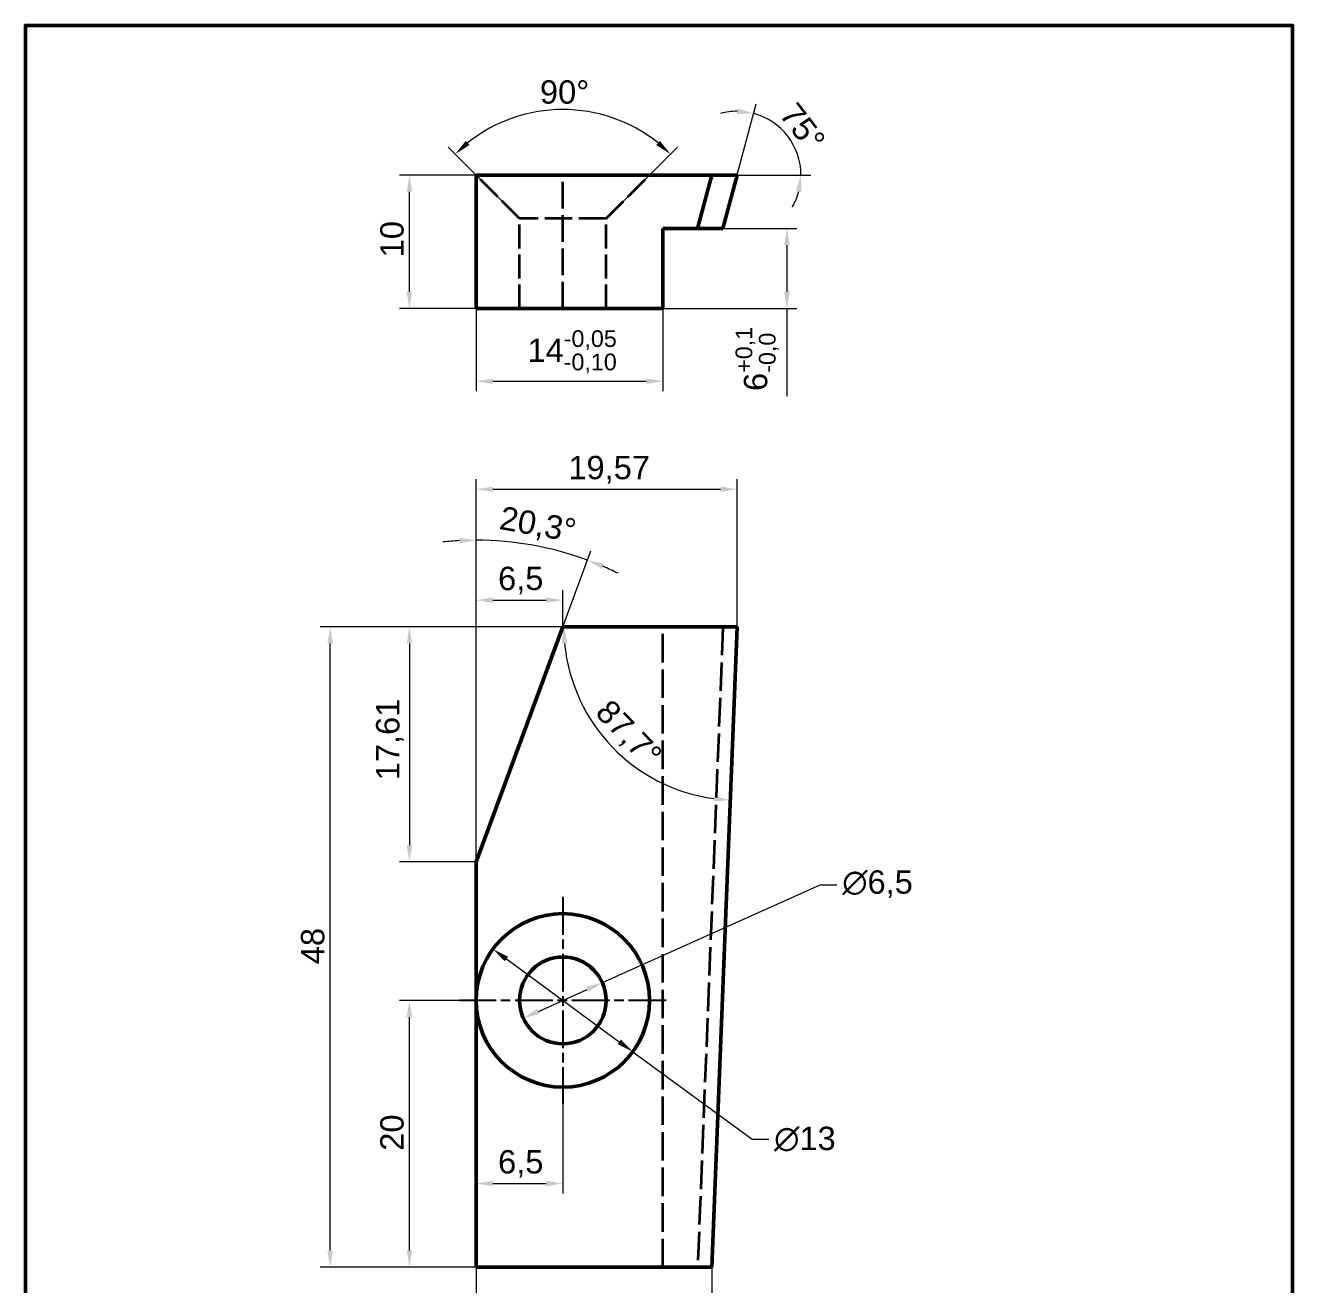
# Model space of a CAD drawing. Header units: millimetres. Extents: x 7 to 106, y 2 to 146.
# Drawn here: x 7.5 to 102.5, y 51.6 to 146 of the extents above; entities that cross this region are included whole.
import ezdxf

# ---------------------------------------------------------------- set-up
doc = ezdxf.new("R2010")
doc.units = ezdxf.units.MM
doc.header["$LTSCALE"] = 0.5
doc.linetypes.add('CHAIN', pattern=[0.3543, 0.2362, -0.0295, 0.0591, -0.0295])
doc.linetypes.add('DASHED', pattern=[0.2067, 0.1654, -0.0413])
for name, color, linetype, lineweight in [('Bemaßungen(Meine-DIN)', 7, 'Continuous', 25), ('Mittelpunktmarkierung(Meine-DIN)', 7, 'Continuous', 25), ('Sichtbare Kanten(Meine-DIN)', 7, 'Continuous', 50), ('Skizziergeometrie(Meine-DIN)', 7, 'Continuous', 50), ('Verdeckte Kanten(Meine-DIN)', 7, 'DASHED', 35)]:
    doc.layers.add(name, color=color, linetype=linetype, lineweight=lineweight)
doc.styles.add('STANDARD-DIN~0', font='arial.ttf')
doc.dimstyles.new('Eigene-DIN-Meine-DIN', dxfattribs={"dimscale": 0.5, "dimtxt": 3.5, "dimasz": 2.5, "dimexe": 1.5, "dimexo": 0, "dimgap": 0.8, "dimtad": 1, "dimrnd": 1e-08, "dimtxsty": 'STANDARD-DIN~0', "dimcen": 0.09, "dimdle": 10, "dimclrd": 7, "dimclre": 7, "dimclrt": 250, "dimadec": 1, "dimazin": 2, "dimtfac": 0.714286, "dimtdec": 3, "dimtmove": 0, "dimatfit": 3, "dimfxl": 1, "dimtolj": 1, "dimtzin": 0, "dimlwd": 15, "dimlwe": 15, "dimarcsym": 0})

# ---------------------------------------------------------------- blocks, each defined once
blk = doc.blocks.new('Ränder Standardrahmen')
at = {"layer": 'Skizziergeometrie(Meine-DIN)', "flags": 128}
blk.add_lwpolyline([(15, 5), (15, 292), (205, 292), (205, 5), (15, 5)], dxfattribs=at)
blk = doc.blocks.new('*D23')
at = {"layer": 'Bemaßungen(Meine-DIN)', "color": 7, "linetype": 'Continuous', "lineweight": 15, "transparency": 16777216}
for p, q in [((47.792, 100.933), (29.6, 100.933)), ((30.35, 54.183), (30.35, 99.683)), ((41.292, 52.933), (29.6, 52.933))]:
    blk.add_line(p, q, dxfattribs=at)
at = {"layer": 'Bemaßungen(Meine-DIN)', "color": 7, "linetype": 'Continuous', "transparency": 16777216}
for points in [[(30.142, 99.683), (30.558, 99.683), (30.35, 100.933)], [(30.142, 54.183), (30.558, 54.183), (30.35, 52.933)]]:
    blk.add_solid(points, dxfattribs=at)
at = {"layer": 'Defpoints', "color": 0, "linetype": 'Continuous', "transparency": 16777216}
for p in [(30.35, 100.933), (47.792, 100.933), (41.292, 52.933)]:
    blk.add_point(p, dxfattribs=at)
at = {"layer": 'Bemaßungen(Meine-DIN)', "color": 250, "linetype": 'Continuous', "lineweight": 18, "true_color": 0x3f3f3f, "transparency": 16777216, "insert": (28.163, 75.642), "char_height": 1.75, "attachment_point": 1, "rotation": 90, "style": 'STANDARD-DIN~0'}
blk.add_mtext('\\A1;48', dxfattribs=at)
blk = doc.blocks.new('*D24')
at = {"layer": 'Bemaßungen(Meine-DIN)', "color": 7, "linetype": 'Continuous', "lineweight": 15, "transparency": 16777216}
for p, q in [((41.292, 83.323), (41.292, 103.678)), ((47.792, 100.933), (47.792, 103.678)), ((42.542, 102.928), (46.542, 102.928))]:
    blk.add_line(p, q, dxfattribs=at)
at = {"layer": 'Bemaßungen(Meine-DIN)', "color": 7, "linetype": 'Continuous', "transparency": 16777216}
for points in [[(42.542, 103.137), (42.542, 102.72), (41.292, 102.928)], [(46.542, 103.137), (46.542, 102.72), (47.792, 102.928)]]:
    blk.add_solid(points, dxfattribs=at)
at = {"layer": 'Defpoints', "color": 0, "linetype": 'Continuous', "transparency": 16777216}
for p in [(47.792, 102.928), (47.792, 100.933), (41.292, 83.323)]:
    blk.add_point(p, dxfattribs=at)
at = {"layer": 'Bemaßungen(Meine-DIN)', "color": 250, "linetype": 'Continuous', "lineweight": 18, "true_color": 0x3f3f3f, "transparency": 16777216, "insert": (42.937, 105.432), "char_height": 1.75, "attachment_point": 1, "style": 'STANDARD-DIN~0'}
blk.add_mtext('\\A1;6,5', dxfattribs=at)
blk = doc.blocks.new('*D25')
at = {"layer": 'Bemaßungen(Meine-DIN)', "color": 7, "linetype": 'Continuous', "lineweight": 15, "transparency": 16777216}
for p, q in [((47.792, 100.933), (35.542, 100.933)), ((36.292, 99.683), (36.292, 84.573)), ((41.292, 83.323), (35.542, 83.323))]:
    blk.add_line(p, q, dxfattribs=at)
at = {"layer": 'Bemaßungen(Meine-DIN)', "color": 7, "linetype": 'Continuous', "transparency": 16777216}
for points in [[(36.083, 99.683), (36.5, 99.683), (36.292, 100.933)], [(36.083, 84.573), (36.5, 84.573), (36.292, 83.323)]]:
    blk.add_solid(points, dxfattribs=at)
at = {"layer": 'Defpoints', "color": 0, "linetype": 'Continuous', "transparency": 16777216}
for p in [(47.792, 100.933), (36.292, 83.323), (41.292, 83.323)]:
    blk.add_point(p, dxfattribs=at)
at = {"layer": 'Bemaßungen(Meine-DIN)', "color": 250, "linetype": 'Continuous', "lineweight": 18, "true_color": 0x3f3f3f, "transparency": 16777216, "insert": (33.788, 89.426), "char_height": 1.75, "attachment_point": 1, "rotation": 90, "style": 'STANDARD-DIN~0'}
blk.add_mtext('\\A1;17,61', dxfattribs=at)
blk = doc.blocks.new('*D26')
at = {"layer": 'Bemaßungen(Meine-DIN)', "color": 7, "linetype": 'Continuous', "lineweight": 15, "transparency": 16777216}
for p, q in [((41.292, 83.328), (41.292, 108.168)), ((47.792, 100.933), (49.895, 106.631))]:
    blk.add_line(p, q, dxfattribs=at)
for start, end in [(92.97269, 95.94539), (69.74, 90), (63.79461, 66.76731)]:
    blk.add_arc((41.292, 83.323), 24.095, start, end, dxfattribs=at)
at = {"layer": 'Bemaßungen(Meine-DIN)', "color": 7, "linetype": 'Continuous', "transparency": 16777216}
for points in [[(40.037, 107.594), (40.048, 107.178), (41.292, 107.418)], [(50.719, 105.271), (50.874, 105.658), (49.635, 105.928)]]:
    blk.add_solid(points, dxfattribs=at)
at = {"layer": 'Defpoints', "color": 0, "linetype": 'Continuous', "transparency": 16777216}
for p in [(46.919, 106.752), (47.792, 100.933), (41.292, 83.328), (41.292, 83.323)]:
    blk.add_point(p, dxfattribs=at)
at = {"layer": 'Bemaßungen(Meine-DIN)', "color": 250, "linetype": 'Continuous', "lineweight": 18, "true_color": 0x3f3f3f, "transparency": 16777216, "insert": (43.262, 109.991), "char_height": 1.75, "attachment_point": 1, "rotation": 349.87, "style": 'STANDARD-DIN~0'}
blk.add_mtext('\\A1;20,3°', dxfattribs=at)
blk = doc.blocks.new('*D27')
at = {"layer": 'Bemaßungen(Meine-DIN)', "color": 7, "linetype": 'Continuous', "lineweight": 15, "transparency": 16777216}
for p, q in [((41.292, 52.933), (41.292, 46.175)), ((58.969, 52.933), (58.969, 46.175)), ((42.542, 46.925), (57.719, 46.925))]:
    blk.add_line(p, q, dxfattribs=at)
at = {"layer": 'Bemaßungen(Meine-DIN)', "color": 7, "linetype": 'Continuous', "transparency": 16777216}
for points in [[(42.542, 47.133), (42.542, 46.717), (41.292, 46.925)], [(57.719, 47.133), (57.719, 46.717), (58.969, 46.925)]]:
    blk.add_solid(points, dxfattribs=at)
at = {"layer": 'Defpoints', "color": 0, "linetype": 'Continuous', "transparency": 16777216}
for p in [(41.292, 52.933), (58.969, 52.933), (58.969, 46.925)]:
    blk.add_point(p, dxfattribs=at)
at = {"layer": 'Bemaßungen(Meine-DIN)', "color": 250, "linetype": 'Continuous', "lineweight": 18, "true_color": 0x3f3f3f, "transparency": 16777216, "insert": (47.258, 49.428), "char_height": 1.75, "attachment_point": 1, "style": 'STANDARD-DIN~0'}
blk.add_mtext('\\A1;17,68', dxfattribs=at)
blk = doc.blocks.new('*D28')
at = {"layer": 'Bemaßungen(Meine-DIN)', "color": 7, "linetype": 'Continuous', "lineweight": 15, "transparency": 16777216}
for p, q in [((41.292, 83.323), (41.292, 111.987)), ((42.542, 111.237), (59.613, 111.237)), ((60.863, 100.933), (60.863, 111.987))]:
    blk.add_line(p, q, dxfattribs=at)
at = {"layer": 'Bemaßungen(Meine-DIN)', "color": 7, "linetype": 'Continuous', "transparency": 16777216}
for points in [[(42.542, 111.445), (42.542, 111.028), (41.292, 111.237)], [(59.613, 111.445), (59.613, 111.028), (60.863, 111.237)]]:
    blk.add_solid(points, dxfattribs=at)
at = {"layer": 'Defpoints', "color": 0, "linetype": 'Continuous', "transparency": 16777216}
for p in [(60.863, 111.237), (60.863, 100.933), (41.292, 83.323)]:
    blk.add_point(p, dxfattribs=at)
at = {"layer": 'Bemaßungen(Meine-DIN)', "color": 250, "linetype": 'Continuous', "lineweight": 18, "true_color": 0x3f3f3f, "transparency": 16777216, "insert": (48.207, 113.74), "char_height": 1.75, "attachment_point": 1, "style": 'STANDARD-DIN~0'}
blk.add_mtext('\\A1;19,57', dxfattribs=at)
blk = doc.blocks.new('*D29')
at = {"layer": 'Bemaßungen(Meine-DIN)', "color": 7, "linetype": 'Continuous', "lineweight": 15, "transparency": 16777216}
for p, q in [((40.042, 72.933), (35.542, 72.933)), ((36.292, 54.183), (36.292, 71.683)), ((41.292, 52.933), (35.542, 52.933))]:
    blk.add_line(p, q, dxfattribs=at)
at = {"layer": 'Bemaßungen(Meine-DIN)', "color": 7, "linetype": 'Continuous', "transparency": 16777216}
for points in [[(36.083, 71.683), (36.5, 71.683), (36.292, 72.933)], [(36.083, 54.183), (36.5, 54.183), (36.292, 52.933)]]:
    blk.add_solid(points, dxfattribs=at)
at = {"layer": 'Defpoints', "color": 0, "linetype": 'Continuous', "transparency": 16777216}
for p in [(36.292, 72.933), (40.042, 72.933), (41.292, 52.933)]:
    blk.add_point(p, dxfattribs=at)
at = {"layer": 'Bemaßungen(Meine-DIN)', "color": 250, "linetype": 'Continuous', "lineweight": 18, "true_color": 0x3f3f3f, "transparency": 16777216, "insert": (34.105, 61.667), "char_height": 1.75, "attachment_point": 1, "rotation": 90, "style": 'STANDARD-DIN~0'}
blk.add_mtext('\\A1;20', dxfattribs=at)
blk = doc.blocks.new('*D30')
at = {"layer": 'Bemaßungen(Meine-DIN)', "color": 7, "linetype": 'Continuous', "lineweight": 15, "transparency": 16777216}
for p, q in [((47.792, 65.183), (47.792, 58.461)), ((42.542, 59.211), (46.542, 59.211))]:
    blk.add_line(p, q, dxfattribs=at)
at = {"layer": 'Bemaßungen(Meine-DIN)', "color": 7, "linetype": 'Continuous', "transparency": 16777216}
for points in [[(42.542, 59.419), (42.542, 59.003), (41.292, 59.211)], [(46.542, 59.419), (46.542, 59.003), (47.792, 59.211)]]:
    blk.add_solid(points, dxfattribs=at)
at = {"layer": 'Defpoints', "color": 0, "linetype": 'Continuous', "transparency": 16777216}
for p in [(47.792, 65.183), (41.292, 59.211), (47.792, 59.211)]:
    blk.add_point(p, dxfattribs=at)
at = {"layer": 'Bemaßungen(Meine-DIN)', "color": 250, "linetype": 'Continuous', "lineweight": 18, "true_color": 0x3f3f3f, "transparency": 16777216, "insert": (42.937, 61.714), "char_height": 1.75, "attachment_point": 1, "style": 'STANDARD-DIN~0'}
blk.add_mtext('\\A1;6,5', dxfattribs=at)
blk = doc.blocks.new('*D31')
at = {"layer": 'Bemaßungen(Meine-DIN)', "color": 7, "linetype": 'Continuous', "lineweight": 15, "transparency": 16777216}
for p, q in [((43.558, 76.037), (52.025, 69.828)), ((53.034, 69.089), (61.982, 62.527)), ((61.982, 62.527), (63.232, 62.527))]:
    blk.add_line(p, q, dxfattribs=at)
at = {"layer": 'Bemaßungen(Meine-DIN)', "color": 7, "linetype": 'Continuous', "transparency": 16777216}
for points in [[(43.681, 76.205), (43.435, 75.869), (42.55, 76.776)], [(52.149, 69.996), (51.902, 69.66), (53.034, 69.089)]]:
    blk.add_solid(points, dxfattribs=at)
at = {"layer": 'Defpoints', "color": 0, "linetype": 'Continuous', "transparency": 16777216}
for p in [(42.55, 76.776), (53.034, 69.089)]:
    blk.add_point(p, dxfattribs=at)
at = {"layer": 'Bemaßungen(Meine-DIN)', "color": 250, "linetype": 'Continuous', "lineweight": 18, "true_color": 0x3f3f3f, "transparency": 16777216, "insert": (63.632, 63.469), "char_height": 1.75, "attachment_point": 1, "style": 'STANDARD-DIN~0'}
blk.add_mtext('\\A1;∅13', dxfattribs=at)
blk = doc.blocks.new('*D32')
at = {"layer": 'Bemaßungen(Meine-DIN)', "color": 7, "linetype": 'Continuous', "lineweight": 15, "transparency": 16777216}
for p, q in [((50.756, 74.264), (67.087, 81.6)), ((67.087, 81.6), (68.337, 81.6)), ((45.967, 72.113), (49.616, 73.752))]:
    blk.add_line(p, q, dxfattribs=at)
at = {"layer": 'Bemaßungen(Meine-DIN)', "color": 7, "linetype": 'Continuous', "transparency": 16777216}
for points in [[(49.531, 73.942), (49.701, 73.562), (50.756, 74.264)], [(45.882, 72.303), (46.053, 71.923), (44.827, 71.601)]]:
    blk.add_solid(points, dxfattribs=at)
at = {"layer": 'Defpoints', "color": 0, "linetype": 'Continuous', "transparency": 16777216}
for p in [(50.756, 74.264), (44.827, 71.601)]:
    blk.add_point(p, dxfattribs=at)
at = {"layer": 'Bemaßungen(Meine-DIN)', "color": 250, "linetype": 'Continuous', "lineweight": 18, "true_color": 0x3f3f3f, "transparency": 16777216, "insert": (68.737, 82.68), "char_height": 1.75, "attachment_point": 1, "style": 'STANDARD-DIN~0'}
blk.add_mtext('\\A1;∅6,5', dxfattribs=at)
blk = doc.blocks.new('*D33')
at = {"layer": 'Bemaßungen(Meine-DIN)', "color": 7, "linetype": 'Continuous', "lineweight": 15, "transparency": 16777216}
for p, q in [((41.292, 124.785), (41.292, 118.578)), ((55.292, 124.785), (55.292, 118.578)), ((42.542, 119.328), (54.042, 119.328))]:
    blk.add_line(p, q, dxfattribs=at)
at = {"layer": 'Bemaßungen(Meine-DIN)', "color": 7, "linetype": 'Continuous', "transparency": 16777216}
for points in [[(42.542, 119.537), (42.542, 119.12), (41.292, 119.328)], [(54.042, 119.537), (54.042, 119.12), (55.292, 119.328)]]:
    blk.add_solid(points, dxfattribs=at)
at = {"layer": 'Defpoints', "color": 0, "linetype": 'Continuous', "transparency": 16777216}
for p in [(41.292, 124.785), (55.292, 124.785), (55.292, 119.328)]:
    blk.add_point(p, dxfattribs=at)
at = {"layer": 'Bemaßungen(Meine-DIN)', "color": 250, "linetype": 'Continuous', "lineweight": 18, "true_color": 0x3f3f3f, "transparency": 16777216, "insert": (45.138, 123.15), "char_height": 1.75, "attachment_point": 1, "style": 'STANDARD-DIN~0'}
blk.add_mtext('\\A1;14{\\H1.25;\\S-0,05^ -0,10;}', dxfattribs=at)
blk = doc.blocks.new('*D34')
at = {"layer": 'Bemaßungen(Meine-DIN)', "color": 7, "linetype": 'Continuous', "lineweight": 15, "transparency": 16777216}
for p, q in [((57.896, 130.785), (65.34, 130.785)), ((64.59, 129.535), (64.59, 126.035)), ((55.292, 124.785), (65.34, 124.785)), ((64.59, 124.785), (64.59, 118.202))]:
    blk.add_line(p, q, dxfattribs=at)
at = {"layer": 'Bemaßungen(Meine-DIN)', "color": 7, "linetype": 'Continuous', "transparency": 16777216}
for points in [[(64.382, 129.535), (64.799, 129.535), (64.59, 130.785)], [(64.382, 126.035), (64.799, 126.035), (64.59, 124.785)]]:
    blk.add_solid(points, dxfattribs=at)
at = {"layer": 'Defpoints', "color": 0, "linetype": 'Continuous', "transparency": 16777216}
for p in [(57.896, 130.785), (55.292, 124.785), (64.59, 124.785)]:
    blk.add_point(p, dxfattribs=at)
at = {"layer": 'Bemaßungen(Meine-DIN)', "color": 250, "linetype": 'Continuous', "lineweight": 18, "true_color": 0x3f3f3f, "transparency": 16777216, "insert": (60.739, 118.602), "char_height": 1.75, "attachment_point": 1, "rotation": 90, "style": 'STANDARD-DIN~0'}
blk.add_mtext('\\A1;6{\\H1.25;\\S+0,1^ -0,0;}', dxfattribs=at)
blk = doc.blocks.new('*D35')
at = {"layer": 'Bemaßungen(Meine-DIN)', "color": 7, "linetype": 'Continuous', "lineweight": 15, "transparency": 16777216}
for p, q in [((41.292, 134.785), (35.542, 134.785)), ((36.292, 126.035), (36.292, 133.535)), ((41.292, 124.785), (35.542, 124.785))]:
    blk.add_line(p, q, dxfattribs=at)
at = {"layer": 'Bemaßungen(Meine-DIN)', "color": 7, "linetype": 'Continuous', "transparency": 16777216}
for points in [[(36.083, 133.535), (36.5, 133.535), (36.292, 134.785)], [(36.083, 126.035), (36.5, 126.035), (36.292, 124.785)]]:
    blk.add_solid(points, dxfattribs=at)
at = {"layer": 'Defpoints', "color": 0, "linetype": 'Continuous', "transparency": 16777216}
for p in [(36.292, 134.785), (41.292, 134.785), (41.292, 124.785)]:
    blk.add_point(p, dxfattribs=at)
at = {"layer": 'Bemaßungen(Meine-DIN)', "color": 250, "linetype": 'Continuous', "lineweight": 18, "true_color": 0x3f3f3f, "transparency": 16777216, "insert": (34.105, 128.617), "char_height": 1.75, "attachment_point": 1, "rotation": 90, "style": 'STANDARD-DIN~0'}
blk.add_mtext('\\A1;10', dxfattribs=at)
blk = doc.blocks.new('*D36')
at = {"layer": 'Bemaßungen(Meine-DIN)', "color": 7, "linetype": 'Continuous', "lineweight": 15, "transparency": 16777216}
for p, q in [((44.542, 131.535), (39.194, 136.883)), ((51.042, 131.535), (56.389, 136.883))]:
    blk.add_line(p, q, dxfattribs=at)
blk.add_arc((47.792, 128.285), 11.409, 51.28079, 128.71921, dxfattribs=at)
at = {"layer": 'Bemaßungen(Meine-DIN)', "color": 7, "linetype": 'Continuous', "transparency": 16777216}
for points in [[(40.795, 137.031), (40.517, 137.342), (39.725, 136.353)], [(55.067, 137.342), (54.789, 137.031), (55.859, 136.353)]]:
    blk.add_solid(points, dxfattribs=at)
at = {"layer": 'Defpoints', "color": 0, "linetype": 'Continuous', "transparency": 16777216}
for p in [(50.745, 139.305), (44.542, 131.535), (51.042, 131.535), (47.792, 128.285)]:
    blk.add_point(p, dxfattribs=at)
at = {"layer": 'Bemaßungen(Meine-DIN)', "color": 250, "linetype": 'Continuous', "lineweight": 18, "true_color": 0x3f3f3f, "transparency": 16777216, "insert": (46.075, 141.881), "char_height": 1.75, "attachment_point": 1, "style": 'STANDARD-DIN~0'}
blk.add_mtext('\\A1;90°', dxfattribs=at)
blk = doc.blocks.new('*D38')
at = {"layer": 'Bemaßungen(Meine-DIN)', "color": 7, "linetype": 'Continuous', "lineweight": 15, "transparency": 16777216}
blk.add_arc((60.863, 100.933), 13, 185.51133, 262.22867, dxfattribs=at)
at = {"layer": 'Bemaßungen(Meine-DIN)', "color": 7, "linetype": 'Continuous', "transparency": 16777216}
for points in [[(47.715, 99.674), (48.131, 99.694), (47.863, 100.933)], [(59.123, 88.26), (59.087, 87.844), (60.35, 87.943)]]:
    blk.add_solid(points, dxfattribs=at)
at = {"layer": 'Defpoints', "color": 0, "linetype": 'Continuous', "transparency": 16777216}
for p in [(47.792, 100.933), (60.863, 100.933), (49.52, 94.581), (58.969, 52.933)]:
    blk.add_point(p, dxfattribs=at)
at = {"layer": 'Bemaßungen(Meine-DIN)', "color": 250, "linetype": 'Continuous', "lineweight": 18, "true_color": 0x3f3f3f, "transparency": 16777216, "insert": (51.399, 95.631), "char_height": 1.75, "attachment_point": 1, "rotation": 313.87, "style": 'STANDARD-DIN~0'}
blk.add_mtext('\\A1;87,7°', dxfattribs=at)
blk = doc.blocks.new('*D39')
at = {"layer": 'Bemaßungen(Meine-DIN)', "color": 7, "linetype": 'Continuous', "lineweight": 15, "transparency": 16777216}
for p, q in [((60.864, 134.79), (62.294, 140.121)), ((60.868, 134.785), (66.388, 134.785))]:
    blk.add_line(p, q, dxfattribs=at)
for start, end in [(90.03202, 105.07519), (360, 74.98885), (329.91366, 344.95683)]:
    blk.add_arc((60.863, 134.785), 4.775, start, end, dxfattribs=at)
at = {"layer": 'Bemaßungen(Meine-DIN)', "color": 7, "linetype": 'Continuous', "transparency": 16777216}
for points in [[(60.888, 139.767), (60.833, 139.353), (62.1, 139.397)], [(65.268, 133.573), (65.681, 133.519), (65.638, 134.785)]]:
    blk.add_solid(points, dxfattribs=at)
at = {"layer": 'Defpoints', "color": 0, "linetype": 'Continuous', "transparency": 16777216}
for p in [(65.191, 136.803), (60.863, 134.785), (60.864, 134.79), (60.868, 134.785)]:
    blk.add_point(p, dxfattribs=at)
at = {"layer": 'Bemaßungen(Meine-DIN)', "color": 250, "linetype": 'Continuous', "lineweight": 18, "true_color": 0x3f3f3f, "transparency": 16777216, "insert": (65.34, 140.375), "char_height": 1.75, "attachment_point": 1, "rotation": 307.49443, "style": 'STANDARD-DIN~0'}
blk.add_mtext('\\A1;75°', dxfattribs=at)

msp = doc.modelspace()

# ---------------------------------------------------------------- linework, layer by layer
at = {"layer": 'Bemaßungen(Meine-DIN)'}
for p in [(58.969, 134.785), (60.863, 134.785)]:
    msp.add_line(p, (60.863, 134.785), dxfattribs=at)
at = {"layer": 'Mittelpunktmarkierung(Meine-DIN)', "linetype": 'CHAIN', "ltscale": 23.990969}
for p, q in [((47.792, 80.683), (47.792, 65.183)), ((55.542, 72.933), (40.042, 72.933))]:
    msp.add_line(p, q, dxfattribs=at)
at = {"layer": 'Sichtbare Kanten(Meine-DIN)'}
for p, q in [((41.292, 134.785), (58.969, 134.785)), ((41.292, 124.785), (41.292, 134.785)), ((58.969, 134.785), (57.896, 130.785)), ((58.969, 134.785), (60.863, 134.785)), ((60.863, 134.785), (59.79, 130.785)), ((55.292, 130.785), (55.292, 124.785)), ((57.896, 130.785), (55.292, 130.785)), ((59.79, 130.785), (57.896, 130.785)), ((55.292, 124.785), (41.292, 124.785)), ((47.792, 100.933), (41.292, 83.323)), ((47.792, 100.933), (60.863, 100.933)), ((58.969, 52.933), (60.863, 100.933)), ((41.292, 72.933), (41.292, 83.323)), ((41.292, 52.933), (41.292, 72.933)), ((41.292, 52.933), (58.969, 52.933))]:
    msp.add_line(p, q, dxfattribs=at)
for radius in [6.5, 3.25]:
    msp.add_circle((47.792, 72.933), radius, dxfattribs=at)
at = {"layer": 'Verdeckte Kanten(Meine-DIN)', "ltscale": 22.236063}
for p, q in [((44.542, 131.535), (41.292, 134.785)), ((51.042, 131.535), (54.292, 134.785))]:
    msp.add_line(p, q, dxfattribs=at)
at = {"layer": 'Verdeckte Kanten(Meine-DIN)', "ltscale": 24.189648}
msp.add_line((47.792, 124.785), (47.792, 134.785), dxfattribs=at)
at = {"layer": 'Verdeckte Kanten(Meine-DIN)', "ltscale": 24.698055}
msp.add_line((51.042, 131.535), (44.542, 131.535), dxfattribs=at)
at = {"layer": 'Verdeckte Kanten(Meine-DIN)', "ltscale": 21.770681}
for p, q in [((44.542, 124.785), (44.542, 131.535)), ((51.042, 124.785), (51.042, 131.535))]:
    msp.add_line(p, q, dxfattribs=at)
at = {"layer": 'Verdeckte Kanten(Meine-DIN)', "ltscale": 25.80229}
msp.add_line((55.292, 52.933), (55.292, 100.933), dxfattribs=at)
at = {"layer": 'Verdeckte Kanten(Meine-DIN)', "ltscale": 25.822376}
msp.add_line((59.79, 100.933), (57.896, 52.933), dxfattribs=at)

# ---------------------------------------------------------------- block references
at = {"xscale": 0.5, "yscale": 0.5, "zscale": 0.5}
msp.add_blockref('Ränder Standardrahmen', (0, 0), dxfattribs=at)

# ---------------------------------------------------------------- dimensions: what is measured, and where the dimension line sits
at = {"layer": 'Bemaßungen(Meine-DIN)', "color": 7, "linetype": 'Continuous', "lineweight": 18}
for base, center, p1, p2, override, picture, middle in [((50.745, 139.305), (47.792, 128.285), (51.042, 131.535), (44.542, 131.535), {"dimgap": 0.8, "dimadec": 1, "dimtol": 0, "dimlim": 0, "dimtp": 0, "dimtm": 0, "dimtdec": 0}, '*D36', (47.792, 139.694)), ((65.19051, 136.80293), (60.86308, 134.78535), (60.86808, 134.78535), (60.86437, 134.79018), {"dimgap": 0.8, "dimadec": 1, "dimtol": 0, "dimlim": 0, "dimtp": 0, "dimtm": 0, "dimtdec": 0}, '*D39', (64.65134, 137.69161)), ((46.919, 106.752), (41.292, 83.323), (47.792, 100.933), (41.292, 83.328), {"dimgap": 0.8, "dimadec": 1, "dimtol": 0, "dimlim": 0, "dimtp": 0, "dimtm": 0, "dimtdec": 0}, '*D26', (45.53, 107.043)), ((49.52, 94.581), (60.863, 100.933), (47.792, 100.933), (58.969, 52.933), {"dimgap": 0.8, "dimse1": 1, "dimse2": 1, "dimadec": 1, "dimtol": 0, "dimlim": 0, "dimtp": 0, "dimtm": 0, "dimtdec": 0}, '*D38', (51.491, 91.923))]:
    dim = msp.add_angular_dim_3p(base=base, center=center, p1=p1, p2=p2, dimstyle='Eigene-DIN-Meine-DIN', override=override, dxfattribs=at)
    dim.commit()
    dim.dimension.update_dxf_attribs({"geometry": picture, "text_midpoint": middle, "dimtype": 165})
for base, p1, p2, angle, override, picture, middle in [((36.292, 134.785), (41.292, 124.785), (41.292, 134.785), 90, {"dimgap": 0.8, "dimdec": 2, "dimtol": 0, "dimlim": 0, "dimtp": 0, "dimtm": 0, "dimtdec": 3, "dimtofl": 0, "dimatfit": 1}, '*D35', (36.292, 129.785)), ((64.59, 124.785), (57.896, 130.785), (55.292, 124.785), 90, {"dimgap": 0.8, "dimdec": 2, "dimtol": 1, "dimlim": 0, "dimtp": 0.1, "dimtm": 1e-09, "dimtdec": 1, "dimtofl": 0, "dimatfit": 2}, '*D34', (64.59, 120.751)), ((60.863, 111.237), (41.292, 83.323), (60.863, 100.933), 180, {"dimgap": 0.8, "dimdec": 2, "dimtol": 0, "dimlim": 0, "dimtp": 0, "dimtm": 0, "dimtdec": 3, "dimtofl": 0, "dimatfit": 1}, '*D28', (51.077, 111.237)), ((30.35, 100.933), (41.292, 52.933), (47.792, 100.933), 270, {"dimgap": 0.8, "dimdec": 2, "dimtol": 0, "dimlim": 0, "dimtp": 0, "dimtm": 0, "dimtdec": 3, "dimtofl": 0, "dimatfit": 1}, '*D23', (30.35, 76.933)), ((36.292, 83.323), (47.792, 100.933), (41.292, 83.323), 270, {"dimgap": 0.8, "dimdec": 2, "dimtol": 0, "dimlim": 0, "dimtp": 0, "dimtm": 0, "dimtdec": 3, "dimtofl": 0, "dimatfit": 1}, '*D25', (36.292, 92.128)), ((36.292, 72.933), (41.292, 52.933), (40.042, 72.933), 270, {"dimgap": 0.8, "dimdec": 2, "dimtol": 0, "dimlim": 0, "dimtp": 0, "dimtm": 0, "dimtdec": 3, "dimtofl": 0, "dimatfit": 1}, '*D29', (36.292, 62.933)), ((58.969, 46.925), (41.292, 52.933), (58.969, 52.933), 180, {"dimgap": 0.8, "dimdec": 2, "dimtol": 0, "dimlim": 0, "dimtp": 0, "dimtm": 0, "dimtdec": 3, "dimtofl": 0, "dimatfit": 1}, '*D27', (50.13, 46.925))]:
    dim = msp.add_linear_dim(base=base, p1=p1, p2=p2, angle=angle, dimstyle='Eigene-DIN-Meine-DIN', override=override, dxfattribs=at)
    dim.commit()
    dim.dimension.update_dxf_attribs({"geometry": picture, "text_midpoint": middle, "dimtype": 160})
for base, p1, p2, override, picture, middle in [((55.292, 119.328), (41.292, 124.785), (55.292, 124.785), {"dimgap": 0.8, "dimdec": 2, "dimtol": 1, "dimlim": 0, "dimtp": -0.05, "dimtm": 0.1, "dimtdec": 2, "dimtofl": 0, "dimatfit": 1}, '*D33', (48.292, 119.328)), ((47.792, 102.928), (41.292, 83.323), (47.792, 100.933), {"dimgap": 0.8, "dimdec": 2, "dimtol": 0, "dimlim": 0, "dimtp": 0, "dimtm": 0, "dimtdec": 3, "dimtofl": 0, "dimatfit": 1}, '*D24', (44.542, 102.928)), ((47.792, 59.211), (41.292, 59.211), (47.792, 65.183), {"dimgap": 0.8, "dimdec": 2, "dimse1": 1, "dimtol": 0, "dimlim": 0, "dimtp": 0, "dimtm": 0, "dimtdec": 3, "dimtofl": 0, "dimatfit": 1}, '*D30', (44.542, 59.211))]:
    dim = msp.add_linear_dim(base=base, p1=p1, p2=p2, dimstyle='Eigene-DIN-Meine-DIN', override=override, dxfattribs=at)
    dim.commit()
    dim.dimension.update_dxf_attribs({"geometry": picture, "text_midpoint": middle, "dimtype": 160})
for p1, p2, picture, middle in [((44.827, 71.601), (50.756, 74.264), '*D32', (71.288, 81.6)), ((42.55, 76.776), (53.034, 69.089), '*D31', (65.838, 62.527))]:
    dim = msp.add_diameter_dim_2p(p1=p1, p2=p2, dimstyle='Eigene-DIN-Meine-DIN', override={"dimgap": 0.8, "dimtad": 0, "dimtih": 1, "dimtoh": 1, "dimdec": 2, "dimlfac": 1, "dimtol": 0, "dimlim": 0, "dimtp": 0, "dimtm": 0, "dimtdec": 3, "dimatfit": 2}, dxfattribs=at)
    dim.commit()
    dim.dimension.update_dxf_attribs({"geometry": picture, "text_midpoint": middle, "dimtype": 163})

doc.saveas('drawing.dxf')
